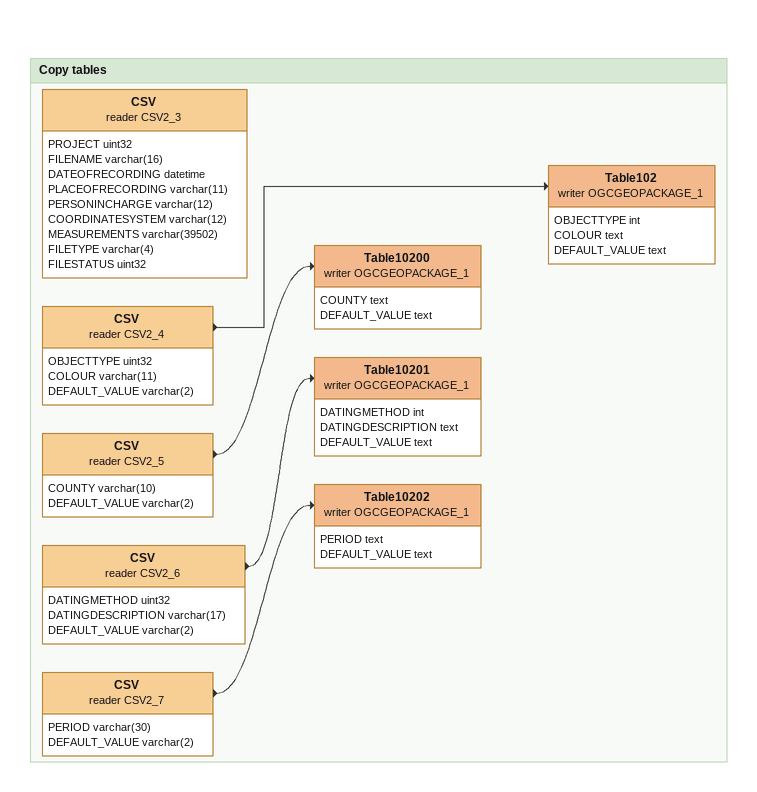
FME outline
Bookmark: Copy tables
CSV (reader CSV2_3)
    attributes: PROJECT uint32, FILENAME varchar(16), DATEOFRECORDING datetime, PLACEOFRECORDING varchar(11), PERSONINCHARGE varchar(12), COORDINATESYSTEM varchar(12), MEASUREMENTS varchar(39502), FILETYPE varchar(4), FILESTATUS uint32
CSV (reader CSV2_4)
    attributes: OBJECTTYPE uint32, COLOUR varchar(11), DEFAULT_VALUE varchar(2)
    -> Table102 (writer OGCGEOPACKAGE_1)
Table102 (writer OGCGEOPACKAGE_1)
    attributes: OBJECTTYPE int, COLOUR text, DEFAULT_VALUE text
CSV (reader CSV2_5)
    attributes: COUNTY varchar(10), DEFAULT_VALUE varchar(2)
    -> Table10200 (writer OGCGEOPACKAGE_1)
Table10200 (writer OGCGEOPACKAGE_1)
    attributes: COUNTY text, DEFAULT_VALUE text
CSV (reader CSV2_6)
    attributes: DATINGMETHOD uint32, DATINGDESCRIPTION varchar(17), DEFAULT_VALUE varchar(2)
    -> Table10201 (writer OGCGEOPACKAGE_1)
Table10201 (writer OGCGEOPACKAGE_1)
    attributes: DATINGMETHOD int, DATINGDESCRIPTION text, DEFAULT_VALUE text
CSV (reader CSV2_7)
    attributes: PERIOD varchar(30), DEFAULT_VALUE varchar(2)
    -> Table10202 (writer OGCGEOPACKAGE_1)
Table10202 (writer OGCGEOPACKAGE_1)
    attributes: PERIOD text, DEFAULT_VALUE text
